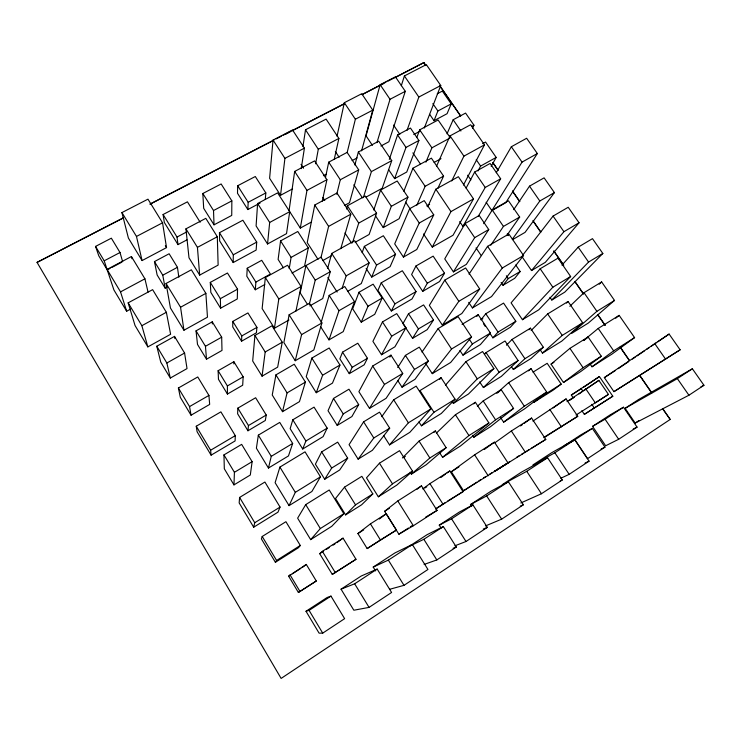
<?xml version="1.0" encoding="UTF-8"?>
<svg xmlns="http://www.w3.org/2000/svg" width="741" height="741" viewBox="0 0 741 741"><rect width="100%" height="100%" fill="white"/><g stroke="black" fill="none" stroke-linecap="round" stroke-linejoin="round"><path stroke-width="1.11" d="M231.85 200.876L231.738 215.418L214.029 224.829L203.692 208.323L202.821 193.503L221.142 183.963L231.85 200.876L213.519 210.537L214.029 224.829M233.202 262.555L233.295 254.802L219.466 232.72L242.872 220.225L256.719 242.112L256.145 250.069L233.202 262.555L219.651 240.89L219.466 232.72M232.804 321.409L232.73 326.929L241.547 341.212L256.423 332.792L256.923 327.374L247.939 312.934L232.804 321.409L241.779 335.932L241.547 341.212M233.841 363.933L233.878 361.719L218.113 370.722L218.465 379.309L227.431 394.055L242.687 385.218L243.159 376.845L233.878 361.719M265.287 199.273L265.824 192.938L255.302 176.515L237.657 185.759L237.509 193.281L247.846 209.555L260.091 203.043M237.537 289.185L237.287 298.956L220.586 308.21L210.815 292.371L210.287 282.395L227.459 273.012L237.537 289.185L220.355 298.669L220.586 308.21M235.286 435.643L235.11 440.932L211.102 455.159L197.115 431.771L196.245 426.223L220.892 411.857L235.286 435.643L210.62 450.232L211.102 455.159M233.971 484.892L234.415 472.313L223.958 454.9L241.659 444.368L252.125 461.662L250.31 475.009L233.971 484.892L224.319 468.794L223.958 454.9M237.842 408.143L237.62 413.774L247.948 430.771L265.306 420.49L266.251 415.034L255.636 397.741L237.842 408.143L248.448 425.556L247.948 430.771M247.846 209.555L248.17 202.293L237.657 185.759M255.293 289.777L255.895 282.089L270.409 274.059L261.721 260.304L247.216 268.251L246.809 276.226L255.293 289.777L264.759 284.525M311.489 221.994L300.309 228.089L277.616 192.882L257.599 203.516L256.099 225.94L267.538 243.974L286.526 233.637L289.703 211.676L269.678 222.457L267.538 243.974M239.602 497.443L239.167 502.917L253.691 527.203L277.995 512.142L280.052 507.076L264.898 482.039L239.602 497.443L254.747 522.72L253.691 527.203M254.932 335.46L252.681 361.006L262.055 376.178L277.662 367.138L282.238 342.203L271.975 325.79L254.932 335.46L265.185 351.984L262.055 376.178M301.226 168.633L304.412 148.154L292.538 129.999L273.04 140.068L269.613 178.285L280.543 195.291L292.556 188.89M295.937 311.1L301.059 286.48L287.564 265.25L265.334 277.542L262.138 308.58L274.439 328.244L288.962 319.992M280.543 195.291L284.915 158.361L273.04 140.068M292 273.068L304.56 266.084L308.321 247.892L297.789 231.498L280.57 240.89L278.116 259.433L283.423 267.788M289.073 210.611L294.659 171.43L314.61 160.899L326.92 179.702L322.279 201.172M258.34 435.143L256.395 448.194L268.455 468.043L288.471 455.928L292.667 443.442L279.737 422.416L258.34 435.143L271.262 456.345L268.455 468.043M274.439 328.244L278.82 298.956L265.334 277.542M302.949 146.588L305.514 129.786L326.105 119.116L338.896 138.428L334.247 159.306M289.24 268.529L291.093 257.396L280.57 240.89M300.309 228.089L306.969 190.381L294.659 171.43M275.921 374.881L272.243 395.009L282.525 411.672L299.447 401.641L305.412 382.106L294.233 364.229L275.921 374.881L287.082 392.887L282.525 411.672M315.61 163.789L318.297 149.256L305.514 129.786M289.129 314.795L283.868 342.537L295.242 360.728L313.823 349.937L321.918 322.946L309.432 303.291L289.129 314.795L301.615 334.608L295.242 360.728M340.777 248.67L350.808 214.214L336.951 193.04L314.768 205.025L307.228 242.576L318.037 259.396M309.784 305.903L322.733 298.549L330.264 271.697L320.955 257.22L305.922 265.574L300.188 292.917L307.561 304.532M325.41 177.775L328.726 162.159L347.121 152.396L358.7 169.874L349.483 202.738L344.445 205.489M337.035 136.242L344.333 102.712L361.738 93.727L372.769 110.131L361.571 150.849M309.321 304.273L315.231 280.144L305.922 265.574M320.936 257.72L328.624 226.376L314.768 205.025M336.729 194.244L340.295 179.757L328.726 162.159M347.149 152.6L355.365 119.227L344.333 102.712M354.865 165.011L358.357 152.016L378.716 141.179L391.748 160.64L382.236 188.251L366.054 197.087M327.679 268.316L331.709 253.45L354.643 240.686L369.12 262.898L361.293 283.562L347.483 291.435M380.93 146.005L388.877 141.753L405.299 91.319L395.416 76.832L380.142 84.715L366.045 135.835L372.417 145.366M346.482 209.027L347.381 205.776L365.239 196.032L376.585 213.223L369.111 234.489L355.115 242.288M321.094 322.613L329.18 295.381L344.769 286.535L354.559 301.735L343.231 331.616L329.004 339.878L320.714 326.809M292.806 419.804L290.157 428.659L302.699 449.009L323.095 436.644L327.17 428.15L314.054 407.133L292.806 419.804L305.903 441.006L302.699 449.009M311.831 358.088L306.228 376.678L316.268 392.721L332.468 383.116L339.962 365.026L329.171 347.992L311.831 358.088L322.622 375.233L316.268 392.721M376.928 142.68L390.025 99.285L405.299 91.319M279.903 467.099L275.115 482.687L289.055 505.631L311.887 491.487L320.455 476.833L305.042 451.834L279.903 467.099L295.307 492.348L289.055 505.631M363.349 197.652L371.389 171.625L391.748 160.64M401.316 85.697L404.391 75.943L426.325 64.597L440.765 85.511L424.306 128.054M352.466 242.853L358.727 223.087L376.585 213.223M342.018 288.536L346.186 275.856L369.12 262.898M389.303 159.426L397.584 134.945L410.477 128.073L418.906 140.484L406.744 172.023L394.629 178.627L388.59 169.587M329.004 339.878L338.97 310.683L354.559 301.735M393.999 78.176L423.889 62.577L425.862 65.43M373.76 210.018L380.578 190.094L397.195 181.017L407.958 197.125L399.075 218.762L383.245 227.589L375.437 215.751M262.221 536.475L261.388 538.892L275.393 562.299L298.521 547.664L300.3 545.478L285.924 521.701L262.221 536.475L276.588 560.474L275.393 562.299M362.145 252.681L364.35 246.382L383.347 235.749L395.555 254.293L390.146 266.603L371.732 277.088L366.147 268.511M407.041 130.314L418.832 97.043L440.765 85.511M394.629 178.627L406.003 147.422L418.906 140.484M416.877 137.27L419.693 129.851L438.107 119.996L450.324 137.826M383.245 227.589L391.341 206.304L407.958 197.125M358.987 292.26L352.679 308.812L361.247 322.15L374.733 314.323L382.161 298.067L373.131 284.173L358.987 292.26L368.018 306.237L361.247 322.15M403.854 191.197L412.95 168.216L431.401 158.157L443.59 176.126L437.811 188.436M429.678 114.355L434.013 120.69L437.894 110.983L451.195 103.897L442.349 91.078L437.236 93.783M371.732 277.088L376.558 265.065L395.555 254.293M342.555 352.151L339.86 358.829L349.27 373.659L364.164 364.831L367.453 358.311L357.801 343.222L342.555 352.151L352.207 367.323L349.27 373.659M425.899 162.177L431.91 147.82L449.361 138.354M451.195 103.897L447.073 113.706L434.013 120.69M409.69 208.703L394.703 243.9L403.419 257.108L416.785 249.504L433.754 214.862L424.204 200.635L409.69 208.703L419.239 223.013L403.419 257.108M381.226 282.84L377.938 290.389L391.341 310.988L412.024 298.947L416.044 291.593L402.335 270.752L381.226 282.84L394.934 303.856L391.341 310.988M447.018 133.806L453.159 119.764L465.58 113.086L473.962 125.201L472.526 128.174M416.868 205.155L425.139 186.315L443.59 176.126M436.514 166.271L450.028 135.881L470.591 124.747L484.484 144.856L463.458 185.018M333.496 398.436L328.022 410.727L337.229 425.436L351.901 416.553L358.69 404.605L348.955 389.21L333.496 398.436L343.231 413.923L337.229 425.436M427.659 206.785L435.847 189.205L458.383 176.71L473.508 198.903L453.038 235.24L432.272 247.096L423.509 233.943M451.704 180.952L463.922 156.147L484.484 144.856M382.486 321.918L372.908 341.342L381.522 354.754L394.916 346.807L405.948 327.772L396.722 313.61L382.486 321.918L391.711 336.164L381.522 354.754M415.933 266.01L411.616 274.503L422.713 291.352L439.552 281.552L444.535 273.244L433.152 256.136L415.933 266.01L427.316 283.229L422.713 291.352M321.687 451.89L315.407 464.162L324.715 479.251L339.665 470.007L347.686 458.179L337.674 442.136L321.687 451.89L331.69 468.034L324.715 479.251M432.272 247.096L450.963 211.602L473.508 198.903M466.117 188.084L474.666 172.051L490.107 163.465L500.666 178.785L478.26 216.261M372.695 366.008L358.894 391.656L369.5 408.384L386.089 398.334L402.743 373.427L390.961 355.143L372.695 366.008L384.477 384.422L369.5 408.384M477.964 170.976L480.603 166.067L496.183 157.416L485.559 142.05L482.632 143.652M491.163 166.364L496.183 157.416M408.513 313.739L402.974 323.604L412.57 338.341L427.205 329.652L433.513 320.001L423.593 304.912L408.513 313.739L418.433 328.921L412.57 338.341M459.689 221.596L462.884 226.32L485.225 187.464L500.666 178.785M465.135 223.513L444.739 258.896L453.418 271.882L466.339 264.37L488.745 229.553L479.195 215.511L465.135 223.513L474.694 237.639L453.418 271.882M496.266 172.727L511.346 146.746L526.647 138.261L537.345 153.526L505.714 202.728L491.857 210.629L486.152 202.274M389.812 357.116L390.961 355.143M305.718 504.621L297.632 518.172L310.664 539.643L331.773 526.295L343.852 513.717L329.226 489.996L305.718 504.621L320.334 528.555L310.664 539.643M444.776 280.144L429.354 305.375L442.349 325.104L461.828 313.526L479.705 288.962L465.644 267.992L444.776 280.144L458.836 301.291L442.349 325.104M483.725 223.671L522.044 162.112L537.345 153.526M397.713 367.527L405.41 355.402L419.258 347.14L428.344 361.089L414.979 379.327L402.011 387.182L397.797 380.615M363.609 421.833L349.067 444.674L358.116 459.142L372.371 450.324L389.71 428.196L379.512 412.153L363.609 421.833L373.807 437.987L358.116 459.142M469.025 274.105L487.597 246.336L508.854 234.008L523.544 255.506L491.533 296.576L472.406 307.95L468.701 302.384M513.708 209.647L529.5 186.158L544.107 177.849L554.416 192.604L525.036 232.387L512.596 239.621M490.746 245.243L503.445 226.422L519.673 217.067L508.456 200.765L492.228 210.009L503.445 226.422M422 352.077L438.135 328.587L458.133 316.685L471.554 336.942L450.639 362.488L432.262 373.649L425.556 363.331M506.677 235.675L519.673 217.067M402.011 387.182L414.497 369.435L428.344 361.089M381.745 416.701L393.666 399.797L416.155 386.126L430.873 408.93L409.801 432.355L389.544 444.906L383.588 435.504M512.309 239.25L539.809 201.006L554.416 192.604M472.406 307.95L502.287 268.02L523.544 255.506M522.498 255.45L553.073 216.085L568.217 207.267L579.054 222.782L545.32 262.342L531.51 270.558L521.803 256.34M476.824 316.444L478.186 314.693L490.422 333.042L480.353 344.611L462.977 355.161L459.883 350.474M432.262 373.649L451.547 349.011L471.554 336.942M501.12 282.525L502.991 285.285L508.261 278.579L520.173 271.521L515.727 265M344.528 487.133L335.525 498.526L345.612 514.893L361.627 504.778L372.825 493.923L361.84 476.333L344.528 487.133L355.513 504.843L345.612 514.893M489.745 333.107L492.904 337.84L510.373 327.235L515.829 321.298L503.574 303.097L485.79 313.749L480.9 319.843L482.836 318.676M520.173 271.521L514.68 278.338L502.991 285.285M439.635 379.429L441.062 377.706L455.076 399.214L441.303 413.478L421.416 425.806L418.924 421.916M531.51 270.558L563.92 231.692L579.054 222.782M462.977 355.161L472.406 343.954L490.422 333.042M389.544 444.906L408.384 422.805L430.873 408.93M540.189 268.751L511.086 302.847L522.461 319.704L538.744 309.821L570.644 276.504L557.982 258.155L540.189 268.751L552.851 287.23L522.461 319.704M445.461 385.172L465.959 361.673L482.576 351.54L493.886 368.61L468.469 394.017L453.335 403.391L452.14 401.548M379.466 463.19L366.499 477.852L378.336 496.794L396.759 485.142L412.552 471.183L399.538 450.676L379.466 463.19L392.48 483.854L378.336 496.794M492.904 337.84L498.045 332.079L515.829 321.298M561.947 265.13L578.202 247.151L592.476 238.648L602.841 253.468L564.762 292.158L551.804 300.022L549.961 297.326M484.568 354.217L486.059 352.577L505.029 340.999L518.098 360.561L501.314 376.409L483.364 387.534L479.686 381.948M421.416 425.806L433.976 412.255L455.076 399.214M506.483 345.195L512.022 339.443L530.454 328.18L543.357 347.279L531.075 358.459L513.309 369.481L511.457 366.702M551.804 300.022L588.567 262.055L602.841 253.468M453.335 403.391L477.269 378.855L493.886 368.61M402.409 457.947L419.054 441.108L435.356 430.938L446.147 447.712L426.26 464.718L411.375 474.129L410.153 472.202M528.889 329.764L530.454 328.18M531.149 330.495L547.655 313.943L568.06 301.494L582.658 322.77L561.761 341.129L542.449 353.114L539.967 349.428M433.717 432.549L435.356 430.938M566.457 303.06L568.06 301.494M436.403 433.096L455.428 414.728L475.389 402.289L488.912 422.944L460.476 445.971L442.562 457.308L439.57 452.658M483.364 387.534L499.138 372.288L518.098 360.561M288.62 576.165L306.292 564.438L316.287 581L298.382 592.457L288.62 576.165L290.491 574.97M569.829 306.311L584.019 292.695L601.646 281.932L614.511 300.429L588.271 323.095L571.719 333.367L596.894 311.331L614.511 300.429M599.2 284.238L601.646 281.932M473.703 403.864L475.389 402.289M513.309 369.481L524.924 358.69L543.357 347.279M477.389 406.235L483.178 400.946L501.185 389.701L513.578 408.439L490.486 426.696L473.832 437.236L472.573 435.3M496.766 393.286L508.65 382.625L531.038 368.675L546.701 392.054L524.563 408.884L503.611 422.157L500.462 417.378M497.795 392.739L501.185 389.701M542.449 353.114L562.252 335.404L582.658 322.77M306.292 564.438L302.671 567.189M319.695 553.684L322.363 551.332L343.037 538.151L356.004 559.288L332.274 574.395L319.695 553.684L323.521 551.239M528.518 370.88L531.038 368.675M411.375 474.129L429.845 457.994L446.147 447.712M551.063 364.127L569.922 348.363L588.122 336.998L601.294 356.226L580.74 371.537L563.447 382.486L551.063 364.127L553.953 362.33M343.037 538.151L336.923 542.69M583.547 340.554L598.219 328.43L619.161 315.379L634.583 337.6L611.871 354.17L591.985 366.786L590.095 364.016M583.825 340.545L588.122 336.998M442.562 457.308L468.951 435.551L488.912 422.944M615.678 318.213L619.161 315.379M473.832 437.236L495.572 419.814L513.578 408.439M384.598 511.327L397.787 500.981L421.499 485.864L437.07 510.401L413.348 525.749L398.88 534.205L384.598 511.327L389.368 508.289M357.912 533.566L370.435 523.868L386.265 513.754L396.454 530.065L367.156 548.553L357.912 533.566L363.701 529.861M503.611 422.157L524.322 406.225L546.701 392.054M417.1 489.236L421.499 485.864M379.327 519.024L386.265 513.754M561.196 384.107L553.157 390.137L533.761 402.428L541.365 396.667L561.196 384.107L547.173 363.303L533.011 372.158M563.447 382.486L583.102 367.74L601.294 356.226M422.815 488.93L429.919 483.623L449.778 470.961L463.032 491.616L435.569 509.039M440.812 477.556L445.295 474.259M447.082 472.934L449.778 470.961M591.985 366.786L613.659 350.854L634.583 337.6M451.343 471.748L474.62 454.826L494.442 442.173L508.03 462.958L463.56 490.774L451.343 471.748L458.957 466.886M484.253 449.518L494.442 442.173M494.812 442.84L511.355 430.984L531.603 418.063L545.784 439.422L494.543 471.433L509.965 461.467M520.543 425.936L522.386 424.63M524.23 423.315L531.603 418.063M532.936 421.101L566.068 398.927L577.758 416.294L543.959 437.709M573.182 397.797L571.32 395.046L599.386 376.558L612.807 396.231L584.343 414.349L581.861 410.671M553.101 407.948L566.068 398.927M589.28 383.569L599.386 376.558M567.022 401.613L598.867 380.383L608.435 394.416L595.31 402.891L585.733 388.775M569.616 400.39L574.331 397.167M579.054 393.934L581.88 391.998M583.769 390.711L598.867 380.383M604.332 377.614L669.104 334.071L680.136 349.798L613.928 391.656L604.332 377.614L615.493 370.472M618.29 368.638L628.646 361.599M632.406 359.042L635.232 357.116M637.112 355.837L644.642 350.715M646.523 349.437L649.348 347.52M651.228 346.232L655.933 343.037M657.813 341.758L669.104 334.071M662.963 408.967L670.188 419.443L281.126 678.423L37.05 262.388L123.247 217.873M454.872 545.821L466.006 541.495L487.346 527.379L472.906 504.88L459.494 511.957L439.256 525.147L441.108 528.074M560.807 478.251L569.162 474.333L589.086 461.143L574.775 439.765L551.619 452.742L532.909 464.94L554.852 452.77L574.775 439.765M485.448 525.953L501.648 519.154L523.359 504.788L508.363 481.77L490.903 491.255L470.452 504.584L471.674 506.473M688.926 395.231L703.95 385.283L692.381 368.786L638.612 399.501L625.117 408.319L635.185 423.065L688.926 395.231L677.348 378.623L625.117 408.319M369.055 607.388L391.591 592.467L377.178 569.079L361.228 576.016L341.045 589.178L353.837 610.232L369.055 607.388L354.652 583.788L341.045 589.178M520.803 502.972L541.458 493.738L562.271 479.955L547.562 457.725L521.488 472.11L502.241 484.66L526.749 471.313L547.562 457.725M389.525 589.327L403.993 585.344L427.946 569.477L412.302 544.487L394.999 552.888L373.214 567.078L375.567 570.894M635.185 423.065L639.048 420.527M322.715 633.138L344.621 618.661L330.977 596.107L327.087 597.533L306.005 611.269L319.093 633.157L322.715 633.138L309.08 610.38L306.005 611.269M604.98 447.138L587.557 458.651L574.905 439.756L564.123 445.795L581.064 434.735L592.328 428.381L604.98 447.138L601.081 449.074M618.67 439.274L637.056 427.122L623.468 407.226L610.399 414.719L592.55 426.362L605.647 445.776L618.67 439.274L605.082 419.221L592.55 426.362M424.111 564.438L436.82 559.937L456.326 547.034L443.35 526.564L427.103 534.669L408.995 546.478L423.843 539.3L443.35 526.564M677.348 378.623L692.381 368.786M309.08 610.38L330.977 596.107M373.214 567.078L388.358 560.113L412.302 544.487M439.256 525.147L451.565 518.802L472.906 504.88M470.452 504.584L486.661 495.933L508.363 481.77M605.082 419.221L623.468 407.226M574.905 439.756L592.328 428.381M354.652 583.788L377.178 569.079M298.382 592.457L316.287 581M367.156 548.553L380.679 539.828M613.928 391.656L680.136 349.798M332.274 574.395L356.004 559.288M436.486 508.28L444.971 502.787M447.805 500.962L463.032 491.616M463.56 490.774L476.88 482.159M478.779 480.937L480.687 479.705M398.88 534.205L408.43 528.027M410.338 526.795L412.246 525.564M584.343 414.349L612.807 396.231M326.392 549.405L329.263 547.571M333.089 545.135L335.006 543.913M424.917 487.967L426.807 486.763M571.32 395.046L580.777 389.006M583.612 387.191L588.335 384.171M292.362 573.775L300.79 568.384M355.513 504.843L372.825 493.923M320.334 528.555L343.852 513.717M392.48 483.854L412.552 471.183M276.588 560.474L300.3 545.478M576.044 415.016L608.435 394.416M403.484 457.586L405.346 456.419M544.116 437.236L577.758 416.294M295.307 492.348L320.455 476.833M254.747 522.72L280.052 507.076M381.652 539.207L396.454 530.065M373.807 437.987L389.71 428.196M331.69 468.034L347.686 458.179M516.727 457.225L519.636 455.446M521.571 454.261L523.507 453.066M526.416 451.288L529.315 449.509M531.251 448.324L545.784 439.422M483.595 477.889L485.55 476.695M489.458 474.305L492.395 472.517M494.349 471.322L508.03 462.958M441.062 377.706L419.971 390.563L433.976 412.255M343.231 413.923L358.69 404.605M305.903 441.006L327.17 428.15M234.415 472.313L252.125 461.662M384.477 384.422L402.743 373.427M271.262 456.345L292.667 443.442M552.851 287.23L570.644 276.504M462.06 324.336L478.186 314.693M418.433 328.921L433.513 320.001M248.448 425.556L266.251 415.034M458.836 301.291L479.705 288.962M352.207 367.323L367.453 358.311M425.612 517.181L437.07 510.401M287.082 392.887L305.412 382.106M322.622 375.233L339.962 365.026M391.711 336.164L405.948 327.772M394.934 303.856L416.044 291.593M191.039 415.21L209.675 404.419L208.925 395.416L197.764 376.965L178.396 387.997L180.304 397.287L191.039 415.21L189.548 406.587L178.396 387.997M427.316 283.229L444.535 273.244M189.548 406.587L208.925 395.416M227.431 394.055L227.394 385.941L243.159 376.845M368.018 306.237L382.161 298.067M301.615 334.608L321.918 322.946M474.694 237.639L488.745 229.553M265.185 351.984L282.238 342.203M462.884 226.32L464.783 225.245M241.779 335.932L256.923 327.374M170.291 378.058L187.028 368.592L184.583 353.04L174.506 336.386L156.786 346.232L160.769 362.173L170.291 378.058L166.855 362.997L156.786 346.232M206.498 359.218L221.994 350.437L221.679 337.174L212.25 321.816L196.032 330.847L197.504 344.417L206.498 359.218L205.461 346.297L196.032 330.847M278.82 298.956L301.059 286.48M166.855 362.997L184.583 353.04M315.231 280.144L330.264 271.697M419.239 223.013L433.754 214.862M205.461 346.297L221.679 337.174M322.733 260.582L331.431 255.738M426.723 205.97L429.623 204.349M183.944 330.236L207.471 317.176L205.868 293.362L191.354 269.807L166.058 283.47L170.449 308.015L183.944 330.236L180.554 307.246L166.058 283.47M147.839 346.89L170.615 334.265L166.355 312.285L152.627 289.648L128.156 302.847L135.047 325.521L147.839 346.89L141.864 325.697L128.156 302.847M291.093 257.396L308.321 247.892M180.554 307.246L205.868 293.362M328.624 226.376L350.808 214.214M434.133 162.427L441.015 158.657M141.864 325.697L166.355 312.285M122.645 261.74L120.014 252.514L111.354 238.185L95.552 246.41L104.203 260.823L113.91 289.944L126.655 311.229L130.648 309.071M233.295 254.802L256.719 242.112M472.045 126.239L473.962 125.201M199.681 275.106L218.132 265.102L217.317 236.74L205.813 218.345L185.935 228.839L189.001 257.812L199.681 275.106L197.43 247.374L185.935 228.839M178.84 277.208L177.451 267.316L169.133 253.765L154.461 261.573L157.138 274.985L165.16 288.147L167.179 287.054M340.295 179.757L358.7 169.874M165.16 288.147L162.77 275.198L177.451 267.316M197.43 247.374L217.317 236.74M306.969 190.381L326.92 179.702M413.756 134.547L419.841 131.287M120.533 291.88L144.921 278.82L131.416 256.543L107.056 269.409L120.533 291.88L126.655 311.229M323.447 175.719L326.494 174.098M352.095 160.593L357.069 157.944M200.153 222.226L187.427 201.83L163.094 214.51L164.335 222.467L177.988 244.613L186.954 239.862M177.988 244.613L177.006 237.055L186.139 232.22M248.17 202.293L265.824 192.938M142.077 260.573L166.54 247.605L162.548 222.809L147.978 199.162L121.932 212.574L128.388 238.046L142.077 260.573L136.474 236.444L121.932 212.574M110.122 268.362L107.223 269.881L98.775 255.793L95.552 246.41M112.048 267.344L121.681 262.249M104.203 260.823L120.014 252.514M318.297 149.256L338.896 138.428M355.365 119.227L372.769 110.131M284.915 158.361L304.412 148.154M136.474 236.444L162.548 222.809M700.884 386.885L703.95 385.283M149.923 204.09L274.077 139.956M276.134 138.9L281.265 136.251M283.312 135.186L343.852 103.916M362.321 94.376L385.922 82.186M387.978 81.13L393.11 78.481M395.157 77.416L423.889 62.577M123.515 217.9L37.05 262.388M150.256 204.09L272.642 140.864M284.979 134.492L290.12 131.833M292.186 130.768L344.63 103.675M362.117 94.644L383.718 83.483M633.175 429.085L637.056 427.122M670.188 419.443L662.815 409.051M585.047 463.079L589.086 461.143M560.242 480.89L562.271 479.955M520.275 506.131L523.359 504.788M483.271 529.046L487.346 527.379M453.084 548.266L456.326 547.034M654.581 343.361L665.613 359.19M511.346 146.746L522.044 162.112M578.202 247.151L588.567 262.055M553.073 216.085L563.92 231.692M529.5 186.158L539.809 201.006M584.019 292.695L596.894 311.331M439.654 85.419L460.67 115.874M492.858 162.501L498.109 170.115M512.559 191.048L519.784 201.515M532.918 220.549L540.8 231.97M553.935 251.004L563.79 265.278M574.951 281.45L583.491 293.825M597.941 314.758L605.165 325.225M620.273 347.112L629.47 360.441M639.974 375.668L651.802 392.795M423.824 62.763L425.797 65.625M439.58 85.595L460.596 116.041M492.765 162.659L498.017 170.263M512.457 191.197L519.682 201.663M533.474 221.642L540.689 232.1M553.823 251.125L563.012 264.444M574.831 281.571L583.371 293.936M597.811 314.869L605.036 325.336M620.134 347.214L629.331 360.534M639.835 375.752L651.654 392.878M598.219 328.43L613.659 350.854M453.159 119.764L460.893 131M476.222 159.704L480.603 166.067M432.846 103.62L437.894 110.983M450.028 135.881L463.922 156.147M474.666 172.051L485.225 187.464M404.391 75.943L418.832 97.043M467.664 175.2L470.868 179.887M507.298 233.823L508.539 235.638M547.655 313.943L562.252 335.404M569.922 348.363L583.102 367.74M419.693 129.851L431.91 147.82M380.142 84.715L390.025 99.285M487.597 246.336L502.287 268.02M506.362 275.763L508.261 278.579M580.972 388.321L582.889 391.155M591.837 404.364L594.393 408.143M412.885 152.868L420.258 163.789M393.536 125.053L399.834 134.38M476.055 247.939L481.205 255.571M435.847 189.205L450.963 211.602M397.584 134.945L406.003 147.422M412.95 168.216L425.139 186.315M512.022 339.443L524.924 358.69M485.79 313.749L498.045 332.079M549.729 409.375L561.409 426.853M405.586 202.126L410.023 208.767M483.428 323.632L485.318 326.475M358.357 152.016L371.389 171.625M508.65 382.625L524.322 406.225M380.578 190.094L391.341 206.304M554.852 452.77L569.162 474.333M486.059 352.577L499.138 372.288M469.34 339.332L472.406 343.954M335.367 151.553L339.128 157.249M353.837 184.815L362.405 197.81M465.959 361.673L477.269 378.855M511.355 430.984L525.536 452.529M438.135 328.587L451.547 349.011M483.178 400.946L495.572 419.814M526.749 471.313L541.458 493.738M347.381 205.776L358.727 223.087M364.35 246.382L376.558 265.065M322.881 197.56L324.78 200.459M301.013 164.354L303.523 168.198M344.954 232.952L351.521 243.039M455.428 414.728L468.951 435.551M474.62 454.826L488.208 475.778M405.41 355.402L414.497 369.435M331.709 253.45L346.186 275.856M486.661 495.933L501.648 519.154M327.818 277.579L337.118 292.065M329.18 295.381L338.97 310.683M393.666 399.797L408.384 422.805M419.054 441.108L429.845 457.994M257.599 203.516L269.678 222.457M429.919 483.623L443.174 504.454M451.565 518.802L466.006 541.495M423.843 539.3L436.82 559.937M397.787 500.981L413.348 525.749M202.821 193.503L213.519 210.537M247.216 268.251L255.895 282.089M370.435 523.868L380.615 540.282M388.358 560.113L403.993 585.344M210.287 282.395L220.355 298.669M163.094 214.51L177.006 237.055M165.345 245.66L166.54 247.605M154.461 261.573L162.77 275.198M218.113 370.722L227.394 385.941M322.363 551.332L335.33 572.645M290.009 574.831L300.003 591.503M196.245 426.223L210.62 450.232M131.416 256.543L131.991 258.766M144.921 278.82L148.061 292.13M174.506 336.386L174.904 338.572M212.25 321.816L212.371 323.956"/></g></svg>
